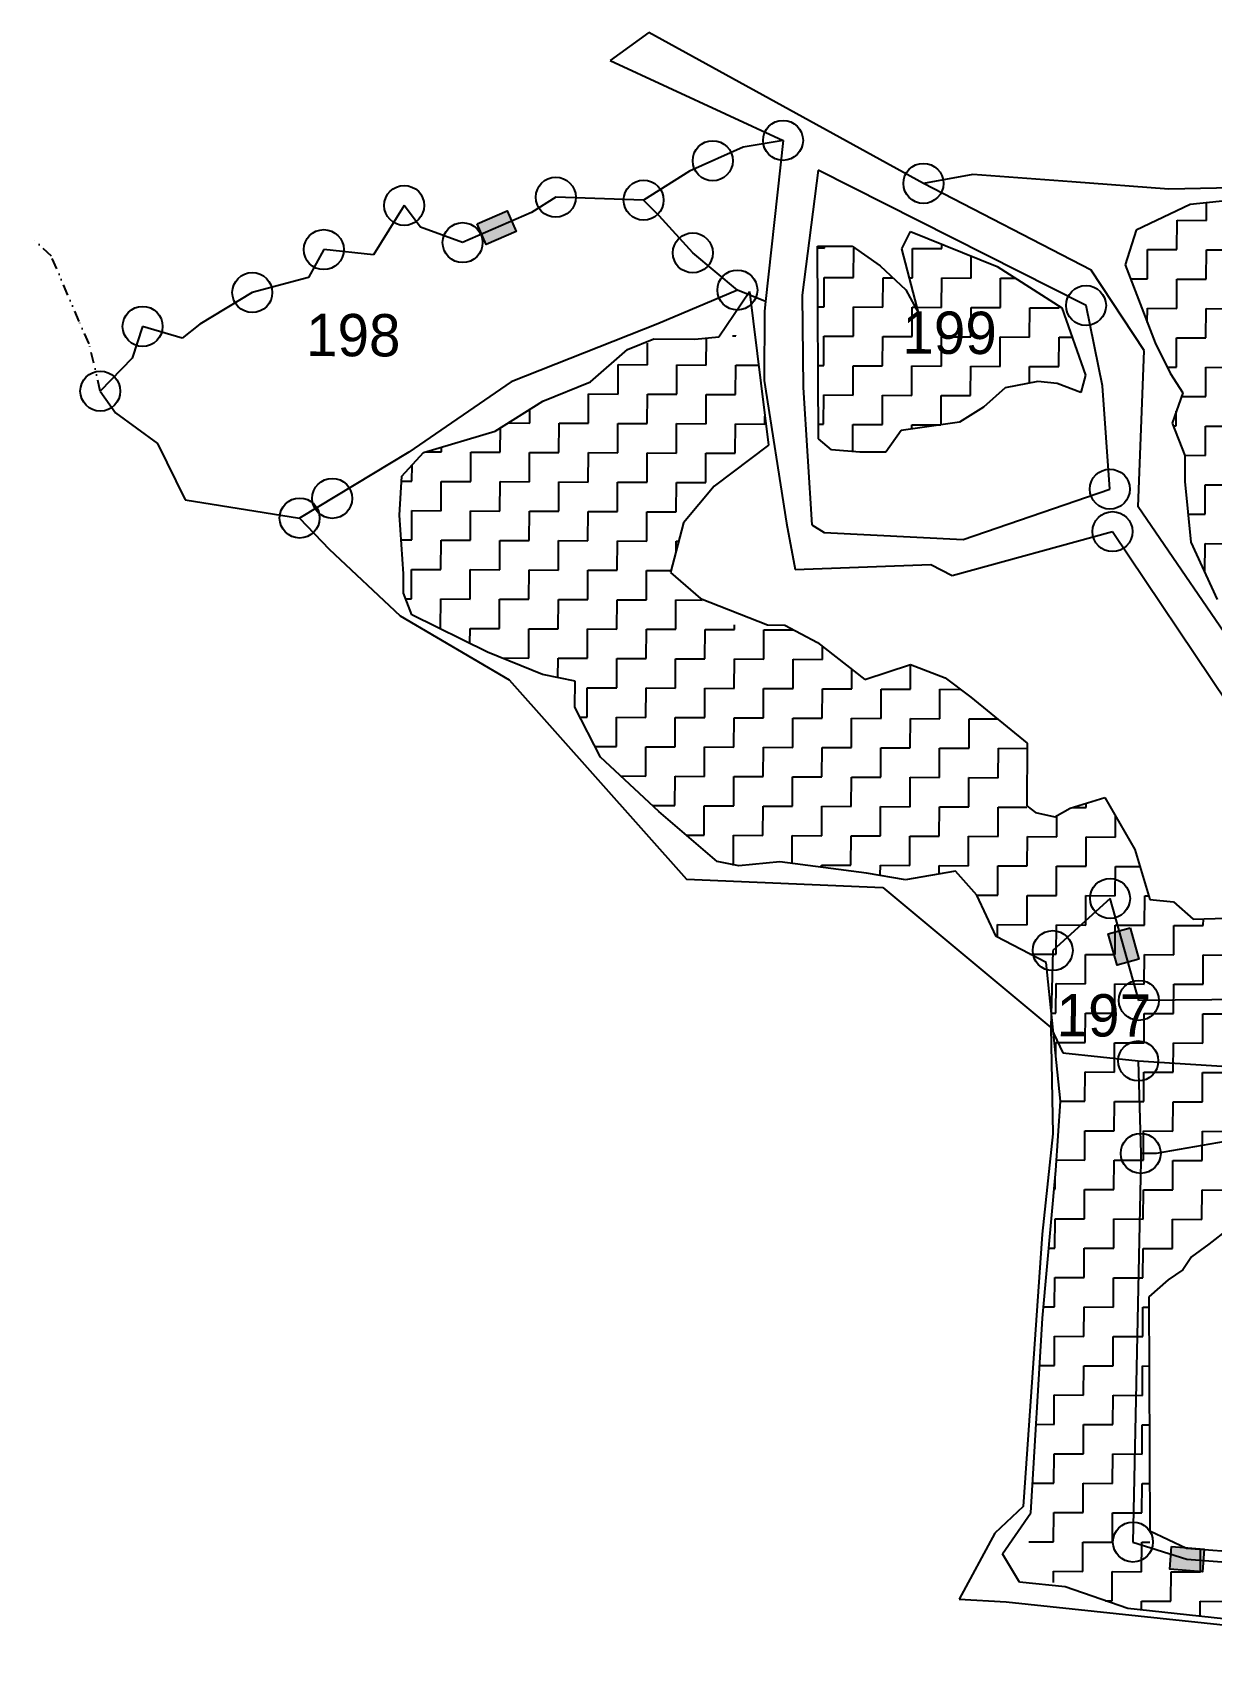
# Model space of a CAD drawing. Header units: metres. Extents: x 281411 to 286097, y 2026212 to 2030446.
# Drawn here: x 282466 to 282990, y 2028897 to 2029616 of the extents above; entities that cross this region are included whole.
import ezdxf
from ezdxf.enums import TextEntityAlignment as Align

# ---------------------------------------------------------------- set-up
doc = ezdxf.new("R2010")
doc.units = ezdxf.units.M
doc.linetypes.add('DIVIDE', pattern=[1.25, 0.5, -0.25, 0, -0.25, 0, -0.25])
for name, color, linetype in [('POLY_HATCH', 12, 'Continuous'), ('POLY_PARCEL', 6, 'Continuous'), ('POLY_ROAD', 30, 'Continuous'), ('TEXT_PARCEL', 7, 'Continuous'), ('V_BOUND_LINE', 7, 'Continuous'), ('V_DIVIDE_LINE', 7, 'DIVIDE')]:
    doc.layers.add(name, color=color, linetype=linetype)
doc.styles.add('TEXT_MAP', font='')
doc.styles.get('TEXT_MAP').set_extended_font_data('Kruti Dev 050')

msp = doc.modelspace()

# ---------------------------------------------------------------- hatches: boundary and pattern name
for points in [[(282681.28, 2029527.22), (282677.25, 2029536.42), (282663.94, 2029530.58), (282667.98, 2029521.38)], [(282948.13, 2029201.37), (282957.79, 2029204.1), (282953.84, 2029218.08), (282944.17, 2029215.34)], [(282985.92, 2028932.09), (282986.7, 2028942.1), (282972.22, 2028943.24), (282971.43, 2028933.22)]]:
    msp.add_hatch(color=256).paths.add_polyline_path(points)

# ---------------------------------------------------------------- linework, layer by layer
for points in [[(282663.94, 2029530.58), (282677.25, 2029536.42), (282681.28, 2029527.22), (282667.98, 2029521.38)], [(282953.84, 2029218.08), (282957.79, 2029204.1), (282948.13, 2029201.37), (282944.17, 2029215.34)], [(282972.22, 2028943.24), (282986.7, 2028942.1), (282985.92, 2028932.09), (282971.43, 2028933.22)]]:
    msp.add_lwpolyline(points, close=True)
for centre in [(282799.74, 2029567.66), (282768.55, 2029558.61), (282862.08, 2029548.55), (282698.85, 2029542.41), (282737.85, 2029541.11), (282631.56, 2029538.76), (282595.85, 2029519.15), (282657.49, 2029522.26), (282759.69, 2029517.71), (282564.11, 2029500.08), (282779.48, 2029501.19), (282934.27, 2029494.33), (282515.42, 2029485.05), (282496.64, 2029456.32), (282944.86, 2029412.81), (282599.6, 2029408.69), (282585.14, 2029399.98), (282946.03, 2029393.94), (282944.94, 2029231.05), (282919.49, 2029207.89), (282957.75, 2029185.8), (282957.46, 2029158.9), (282958.54, 2029117.85), (282955.12, 2028945.3)]:
    msp.add_circle(centre, 8.88)
at = {"layer": 'POLY_HATCH'}
for p, q in [((283016.19, 2029542.91), (282980.58, 2029539.22)), ((282980.58, 2029539.22), (282956.48, 2029527.79)), ((282852.5, 2029519.55), (282856.38, 2029527.23)), ((282856.38, 2029527.23), (282894.78, 2029511.67)), ((282956.48, 2029527.79), (282951.61, 2029512.43)), ((282815.57, 2029435.12), (282814.99, 2029520.68)), ((282814.99, 2029520.68), (282830.38, 2029520.61)), ((282830.38, 2029520.61), (282842.84, 2029511.91)), ((282860.06, 2029490.68), (282852.5, 2029519.55)), ((282842.84, 2029511.91), (282854.34, 2029501.28)), ((282894.78, 2029511.67), (282923.56, 2029493.28)), ((282951.61, 2029512.43), (282964.91, 2029477.76)), ((282771.18, 2029480.37), (282784.92, 2029500.58)), ((282784.92, 2029500.58), (282793.26, 2029432.29)), ((282854.34, 2029501.28), (282860.06, 2029490.68)), ((282923.56, 2029493.28), (282934, 2029463.43)), ((282730.76, 2029474.79), (282742.32, 2029479.54)), ((282742.32, 2029479.54), (282760.6, 2029479.46)), ((282760.6, 2029479.46), (282771.18, 2029480.37)), ((282964.91, 2029477.76), (282971.59, 2029464.28)), ((282714.34, 2029460.44), (282730.76, 2029474.79)), ((282934, 2029463.43), (282932.04, 2029455.74)), ((282971.59, 2029464.28), (282977.32, 2029455.6)), ((282693.14, 2029451.88), (282714.34, 2029460.44)), ((282898.39, 2029457.82), (282888.73, 2029449.21)), ((282912.83, 2029460.64), (282898.39, 2029457.82)), ((282921.48, 2029459.64), (282912.83, 2029460.64)), ((282932.04, 2029455.74), (282921.48, 2029459.64)), ((282671.92, 2029438.52), (282693.14, 2029451.88)), ((282888.73, 2029449.21), (282878.12, 2029442.53)), ((282977.32, 2029455.6), (282972.45, 2029442.16)), ((282878.12, 2029442.53), (282852.13, 2029438.8)), ((282972.45, 2029442.16), (282978.16, 2029427.71)), ((282640.14, 2029429.05), (282671.92, 2029438.52)), ((282821.32, 2029430.29), (282815.57, 2029435.12)), ((282852.13, 2029438.8), (282845.36, 2029429.22)), ((282630.47, 2029418.52), (282640.14, 2029429.05)), ((282793.26, 2029432.29), (282769.14, 2029414.13)), ((282833.81, 2029429.27), (282821.32, 2029430.29)), ((282845.36, 2029429.22), (282833.81, 2029429.27)), ((282978.16, 2029427.71), (282978.1, 2029416.18)), ((282629.43, 2029401.22), (282630.47, 2029418.52)), ((282769.14, 2029414.13), (282755.6, 2029397.85)), ((282978.1, 2029416.18), (282980.87, 2029389.25)), ((282631.24, 2029375.25), (282629.43, 2029401.22)), ((282755.6, 2029397.85), (282749.73, 2029375.76)), ((282980.87, 2029389.25), (282992.49, 2029363.86)), ((282631.2, 2029366.6), (282631.24, 2029375.25)), ((282749.73, 2029375.76), (282763.14, 2029364.17)), ((282635, 2029356.97), (282631.2, 2029366.6)), ((282763.14, 2029364.17), (282792.9, 2029352.49)), ((282668.59, 2029340.48), (282635, 2029356.97)), ((282792.9, 2029352.49), (282800.6, 2029352.46)), ((282800.6, 2029352.46), (282814.99, 2029344.7)), ((282814.99, 2029344.7), (282836.08, 2029328.27)), ((282692.97, 2029330.48), (282668.59, 2029340.48)), ((282836.08, 2029328.27), (282856.31, 2029334.9)), ((282856.31, 2029334.9), (282871.67, 2029329.07)), ((282707.39, 2029327.53), (282692.97, 2029330.48)), ((282707.34, 2029315.99), (282707.39, 2029327.53)), ((282871.67, 2029329.07), (282883.17, 2029320.36)), ((282883.17, 2029320.36), (282908.09, 2029300.06)), ((282718.78, 2029293.83), (282707.34, 2029315.99)), ((282908.09, 2029300.06), (282907.96, 2029272.18)), ((282744.64, 2029269.68), (282718.78, 2029293.83)), ((282770.51, 2029247.45), (282744.64, 2029269.68)), ((282907.96, 2029272.18), (282911.8, 2029269.28)), ((282911.8, 2029269.28), (282920.45, 2029267.32)), ((282920.45, 2029267.32), (282927.2, 2029271.13)), ((282927.2, 2029271.13), (282942.61, 2029275.87)), ((282942.61, 2029275.87), (282955.97, 2029252.74)), ((282955.97, 2029252.74), (282962.6, 2029230.6)), ((282780.12, 2029245.48), (282770.51, 2029247.45)), ((282798.4, 2029247.32), (282780.12, 2029245.48)), ((282836.85, 2029242.34), (282798.4, 2029247.32)), ((282854.15, 2029239.38), (282836.85, 2029242.34)), ((282876.29, 2029243.13), (282854.15, 2029239.38)), ((282885.87, 2029232.51), (282876.29, 2029243.13)), ((282894.44, 2029214.2), (282885.87, 2029232.51)), ((282962.6, 2029230.6), (282973.18, 2029229.59)), ((282973.18, 2029229.59), (282981.8, 2029221.86)), ((282981.8, 2029221.86), (283011.62, 2029222.68)), ((282916.51, 2029202.57), (282894.44, 2029214.2)), ((282922.96, 2029141.01), (282916.51, 2029202.57)), ((282920.9, 2029110.26), (282922.96, 2029141.01)), ((282914.92, 2029044.71), (282920.9, 2029110.26)), ((282997.53, 2029084.31), (282988.84, 2029077.62)), ((282988.84, 2029077.62), (282981.12, 2029071.89)), ((282981.12, 2029071.89), (282977.25, 2029066.14)), ((282970.79, 2029061.76), (282962.1, 2029054.11)), ((282977.25, 2029066.14), (282970.79, 2029061.76)), ((282962.1, 2029054.11), (282962.59, 2028950.28)), ((282909.72, 2028958.21), (282914.92, 2029044.71)), ((282897.14, 2028940), (282909.72, 2028958.21)), ((282962.59, 2028950.28), (282978.91, 2028942.51)), ((282904.77, 2028927.46), (282897.14, 2028940)), ((282978.91, 2028942.51), (283090.44, 2028934.32)), ((282924.96, 2028925.45), (282904.77, 2028927.46)), ((282952.81, 2028915.71), (282924.96, 2028925.45)), ((283132.6, 2028896.63), (282952.81, 2028915.71))]:
    msp.add_line(p, q, dxfattribs=at)
at = {"layer": 'POLY_HATCH', "linetype": 'Continuous'}
for p, q in [((282987.76, 2029532.13), (282987.8, 2029539.97)), ((282987.76, 2029532.13), (282987.8, 2029539.97)), ((282974.66, 2029519.14), (282974.72, 2029532.19)), ((282974.66, 2029519.14), (282974.72, 2029532.19)), ((282974.72, 2029532.19), (282987.76, 2029532.13)), ((282974.72, 2029532.19), (282987.76, 2029532.13)), ((282870.29, 2029519.62), (282870.3, 2029521.59)), ((282815, 2029519.87), (282818.11, 2029519.85)), ((282818.11, 2029519.85), (282818.11, 2029520.67)), ((282831.09, 2029506.75), (282831.15, 2029519.79)), ((282831.15, 2029519.79), (282831.56, 2029519.79)), ((282857.19, 2029506.63), (282857.25, 2029519.67)), ((282857.25, 2029519.67), (282870.29, 2029519.62)), ((282883.28, 2029506.51), (282883.32, 2029516.31)), ((282961.55, 2029506.16), (282961.61, 2029519.2)), ((282961.6, 2029515.83), (282961.61, 2029519.2)), ((282961.61, 2029519.2), (282974.66, 2029519.14)), ((282961.61, 2029519.2), (282974.66, 2029519.14)), ((282987.65, 2029506.04), (282987.71, 2029519.09)), ((282987.65, 2029506.04), (282987.71, 2029519.09)), ((282987.71, 2029519.09), (283000.75, 2029519.03)), ((282987.71, 2029519.09), (283000.75, 2029519.03)), ((282817.99, 2029493.76), (282818.05, 2029506.81)), ((282818.05, 2029506.81), (282831.09, 2029506.75)), ((282844.08, 2029493.64), (282844.14, 2029506.69)), ((282844.14, 2029506.69), (282848.51, 2029506.67)), ((282855.88, 2029506.63), (282857.19, 2029506.63)), ((282870.17, 2029493.52), (282870.23, 2029506.57)), ((282870.23, 2029506.57), (282883.28, 2029506.51)), ((282896.27, 2029493.41), (282896.32, 2029506.45)), ((282896.32, 2029506.45), (282902.99, 2029506.42)), ((282954, 2029506.19), (282961.55, 2029506.16)), ((282974.54, 2029493.05), (282974.6, 2029506.1)), ((282974.6, 2029506.1), (282987.65, 2029506.04)), ((282979.31, 2029506.08), (282987.65, 2029506.04)), ((282815.17, 2029493.77), (282817.99, 2029493.76)), ((282830.98, 2029480.65), (282831.04, 2029493.7)), ((282831.04, 2029493.7), (282844.08, 2029493.64)), ((282857.07, 2029480.54), (282857.13, 2029493.58)), ((282857.13, 2029493.58), (282858.5, 2029493.58)), ((282859.3, 2029493.57), (282870.17, 2029493.52)), ((282883.16, 2029480.42), (282883.22, 2029493.46)), ((282883.22, 2029493.46), (282896.27, 2029493.41)), ((282909.25, 2029480.3), (282909.31, 2029493.35)), ((282909.31, 2029493.35), (282922.36, 2029493.29)), ((282922.36, 2029493.29), (282922.36, 2029494.04)), ((282961.47, 2029486.75), (282961.5, 2029493.11)), ((282961.5, 2029493.11), (282974.54, 2029493.05)), ((282987.53, 2029479.95), (282987.59, 2029492.99)), ((282987.59, 2029492.99), (283000.63, 2029492.93)), ((282765.69, 2029467.9), (282765.74, 2029479.9)), ((282777.27, 2029480.9), (282778.79, 2029480.89)), ((282778.79, 2029480.89), (282778.79, 2029481.03)), ((282817.87, 2029467.67), (282817.93, 2029480.71)), ((282817.93, 2029480.71), (282830.98, 2029480.65)), ((282843.96, 2029467.55), (282844.02, 2029480.6)), ((282844.02, 2029480.6), (282857.07, 2029480.54)), ((282870.06, 2029467.43), (282870.11, 2029480.48)), ((282870.11, 2029480.48), (282883.16, 2029480.42)), ((282896.15, 2029467.31), (282896.21, 2029480.36)), ((282896.21, 2029480.36), (282909.25, 2029480.3)), ((282922.24, 2029467.2), (282922.3, 2029480.24)), ((282922.3, 2029480.24), (282928.13, 2029480.22)), ((282974.42, 2029466.96), (282974.48, 2029480.01)), ((282974.48, 2029480.01), (282987.53, 2029479.95)), ((282739.6, 2029468.02), (282739.64, 2029477.65)), ((282726.49, 2029455.03), (282726.55, 2029468.08)), ((282726.55, 2029468.08), (282739.6, 2029468.02)), ((282752.58, 2029454.92), (282752.64, 2029467.96)), ((282752.64, 2029467.96), (282765.69, 2029467.9)), ((282778.67, 2029454.8), (282778.73, 2029467.84)), ((282778.73, 2029467.84), (282788.92, 2029467.8)), ((282815.35, 2029467.68), (282817.87, 2029467.67)), ((282830.86, 2029454.56), (282830.92, 2029467.61)), ((282830.92, 2029467.61), (282843.96, 2029467.55)), ((282856.95, 2029454.44), (282857.01, 2029467.49)), ((282857.01, 2029467.49), (282870.06, 2029467.43)), ((282883.04, 2029454.33), (282883.1, 2029467.37)), ((282883.1, 2029467.37), (282896.15, 2029467.31)), ((282909.16, 2029459.92), (282909.19, 2029467.26)), ((282909.19, 2029467.26), (282922.24, 2029467.2)), ((282970.25, 2029466.98), (282974.42, 2029466.96)), ((282987.41, 2029453.86), (282987.47, 2029466.9)), ((282987.47, 2029466.9), (283000.52, 2029466.84)), ((282713.39, 2029442.05), (282713.44, 2029455.09)), ((282713.44, 2029455.09), (282726.49, 2029455.03)), ((282739.48, 2029441.93), (282739.54, 2029454.97)), ((282739.54, 2029454.97), (282752.58, 2029454.92)), ((282765.57, 2029441.81), (282765.63, 2029454.86)), ((282765.63, 2029454.86), (282778.67, 2029454.8)), ((282817.75, 2029441.58), (282817.81, 2029454.62)), ((282817.81, 2029454.62), (282830.86, 2029454.56)), ((282843.85, 2029441.46), (282843.9, 2029454.5)), ((282843.9, 2029454.5), (282856.95, 2029454.44)), ((282869.94, 2029441.35), (282870, 2029454.39)), ((282870, 2029454.39), (282883.04, 2029454.33)), ((282976.71, 2029453.9), (282987.41, 2029453.86)), ((282677.78, 2029442.21), (282687.29, 2029442.16)), ((282687.29, 2029442.16), (282687.32, 2029448.22)), ((282700.28, 2029429.06), (282700.34, 2029442.11)), ((282700.34, 2029442.11), (282713.39, 2029442.05)), ((282726.37, 2029428.94), (282726.43, 2029441.99)), ((282726.43, 2029441.99), (282739.48, 2029441.93)), ((282752.46, 2029428.82), (282752.52, 2029441.87)), ((282752.52, 2029441.87), (282765.57, 2029441.81)), ((282778.56, 2029428.71), (282778.62, 2029441.75)), ((282778.62, 2029441.75), (282791.66, 2029441.69)), ((282791.66, 2029441.69), (282791.68, 2029445.27)), ((282974.31, 2029440.87), (282974.33, 2029447.36)), ((282674.19, 2029429.18), (282674.24, 2029439.98)), ((282815.52, 2029441.59), (282817.75, 2029441.58)), ((282830.75, 2029429.52), (282830.8, 2029441.52)), ((282830.8, 2029441.52), (282843.85, 2029441.46)), ((282856.88, 2029439.48), (282856.89, 2029441.4)), ((282856.89, 2029441.4), (282869.84, 2029441.34)), ((282972.96, 2029440.87), (282974.31, 2029440.87)), ((282987.29, 2029427.76), (282987.35, 2029440.81)), ((282987.35, 2029440.81), (283000.4, 2029440.75)), ((282641.07, 2029429.33), (282648.1, 2029429.3)), ((282648.1, 2029429.3), (282648.11, 2029431.42)), ((282661.08, 2029416.19), (282661.14, 2029429.24)), ((282661.14, 2029429.24), (282674.19, 2029429.18)), ((282687.18, 2029416.07), (282687.23, 2029429.12)), ((282687.23, 2029429.12), (282700.28, 2029429.06)), ((282713.27, 2029415.95), (282713.33, 2029429)), ((282713.33, 2029429), (282726.37, 2029428.94)), ((282739.36, 2029415.84), (282739.42, 2029428.88)), ((282739.42, 2029428.88), (282752.46, 2029428.82)), ((282765.45, 2029415.72), (282765.51, 2029428.77)), ((282765.51, 2029428.77), (282778.56, 2029428.71)), ((282978.12, 2029427.81), (282987.29, 2029427.76)), ((282634.99, 2029416.31), (282635.02, 2029423.48)), ((282630.34, 2029416.33), (282634.99, 2029416.31)), ((282647.98, 2029403.2), (282648.04, 2029416.25)), ((282648.04, 2029416.25), (282661.08, 2029416.19)), ((282674.07, 2029403.09), (282674.13, 2029416.13)), ((282674.13, 2029416.13), (282687.18, 2029416.07)), ((282700.16, 2029402.97), (282700.22, 2029416.01)), ((282700.22, 2029416.01), (282713.27, 2029415.95)), ((282726.26, 2029402.85), (282726.31, 2029415.9)), ((282726.31, 2029415.9), (282739.36, 2029415.84)), ((282752.35, 2029402.73), (282752.41, 2029415.78)), ((282752.41, 2029415.78), (282765.45, 2029415.72)), ((282987.17, 2029401.67), (282987.23, 2029414.72)), ((282987.23, 2029414.72), (283000.28, 2029414.66)), ((282634.87, 2029390.22), (282634.93, 2029403.26)), ((282634.93, 2029403.26), (282647.98, 2029403.2)), ((282660.97, 2029390.1), (282661.03, 2029403.14)), ((282661.03, 2029403.14), (282674.07, 2029403.09)), ((282687.06, 2029389.98), (282687.12, 2029403.03)), ((282687.12, 2029403.03), (282700.16, 2029402.97)), ((282713.15, 2029389.86), (282713.21, 2029402.91)), ((282713.21, 2029402.91), (282726.26, 2029402.85)), ((282739.24, 2029389.74), (282739.3, 2029402.79)), ((282739.3, 2029402.79), (282752.35, 2029402.73)), ((282979.59, 2029401.71), (282987.17, 2029401.67)), ((282630.2, 2029390.24), (282634.87, 2029390.22)), ((282647.86, 2029377.11), (282647.92, 2029390.16)), ((282647.92, 2029390.16), (282660.97, 2029390.1)), ((282673.95, 2029376.99), (282674.01, 2029390.04)), ((282674.01, 2029390.04), (282687.06, 2029389.98)), ((282700.05, 2029376.88), (282700.1, 2029389.92)), ((282700.1, 2029389.92), (282713.15, 2029389.86)), ((282726.14, 2029376.76), (282726.2, 2029389.8)), ((282726.2, 2029389.8), (282739.24, 2029389.74)), ((282752.27, 2029385.33), (282752.29, 2029389.69)), ((282752.29, 2029389.69), (282753.43, 2029389.68)), ((282987.06, 2029375.72), (282987.12, 2029388.63)), ((282987.12, 2029388.63), (283000.16, 2029388.57)), ((282634.76, 2029364.12), (282634.82, 2029377.17)), ((282634.82, 2029377.17), (282647.86, 2029377.11)), ((282660.85, 2029364.01), (282660.91, 2029377.05)), ((282660.91, 2029377.05), (282673.95, 2029376.99)), ((282686.94, 2029363.89), (282687, 2029376.93)), ((282687, 2029376.93), (282700.05, 2029376.88)), ((282713.03, 2029363.77), (282713.09, 2029376.82)), ((282713.09, 2029376.82), (282726.14, 2029376.76)), ((282739.12, 2029363.65), (282739.18, 2029376.7)), ((282739.18, 2029376.7), (282749.96, 2029376.65)), ((282632.17, 2029364.14), (282634.76, 2029364.12)), ((282647.74, 2029351.02), (282647.8, 2029364.07)), ((282647.8, 2029364.07), (282660.85, 2029364.01)), ((282673.84, 2029350.9), (282673.89, 2029363.95)), ((282673.89, 2029363.95), (282686.94, 2029363.89)), ((282699.93, 2029350.78), (282699.99, 2029363.83)), ((282699.99, 2029363.83), (282713.03, 2029363.77)), ((282726.02, 2029350.67), (282726.08, 2029363.71)), ((282726.08, 2029363.71), (282739.12, 2029363.65)), ((282752.11, 2029350.55), (282752.17, 2029363.59)), ((282752.17, 2029363.59), (282763.86, 2029363.54)), ((282647.12, 2029351.02), (282647.74, 2029351.02)), ((282660.76, 2029344.32), (282660.79, 2029350.96)), ((282660.79, 2029350.96), (282673.84, 2029350.9)), ((282686.82, 2029337.8), (282686.88, 2029350.84)), ((282686.88, 2029350.84), (282699.93, 2029350.78)), ((282712.91, 2029337.68), (282712.97, 2029350.72)), ((282712.97, 2029350.72), (282726.02, 2029350.67)), ((282739.01, 2029337.56), (282739.07, 2029350.61)), ((282739.07, 2029350.61), (282752.11, 2029350.55)), ((282765.1, 2029337.44), (282765.16, 2029350.49)), ((282765.16, 2029350.49), (282778.2, 2029350.43)), ((282778.2, 2029350.43), (282778.21, 2029352.56)), ((282791.19, 2029337.33), (282791.25, 2029350.37)), ((282791.25, 2029350.37), (282804.3, 2029350.31)), ((282804.3, 2029350.31), (282804.3, 2029350.47)), ((282817.28, 2029337.21), (282817.31, 2029342.9)), ((282675, 2029337.85), (282686.82, 2029337.8)), ((282699.83, 2029329.08), (282699.87, 2029337.74)), ((282699.87, 2029337.74), (282712.91, 2029337.68)), ((282725.9, 2029324.57), (282725.96, 2029337.62)), ((282725.96, 2029337.62), (282739.01, 2029337.56)), ((282751.99, 2029324.46), (282752.05, 2029337.5)), ((282752.05, 2029337.5), (282765.1, 2029337.44)), ((282778.09, 2029324.34), (282778.14, 2029337.38)), ((282778.14, 2029337.38), (282791.19, 2029337.33)), ((282804.18, 2029324.22), (282804.24, 2029337.27)), ((282804.24, 2029337.27), (282817.28, 2029337.21)), ((282856.36, 2029323.98), (282856.41, 2029334.86)), ((282830.27, 2029324.1), (282830.31, 2029332.76)), ((282712.8, 2029311.59), (282712.86, 2029324.63)), ((282712.86, 2029324.63), (282725.9, 2029324.57)), ((282738.89, 2029311.47), (282738.95, 2029324.51)), ((282738.95, 2029324.51), (282751.99, 2029324.46)), ((282764.98, 2029311.35), (282765.04, 2029324.4)), ((282765.04, 2029324.4), (282778.09, 2029324.34)), ((282791.07, 2029311.23), (282791.13, 2029324.28)), ((282791.13, 2029324.28), (282804.18, 2029324.22)), ((282817.16, 2029311.12), (282817.22, 2029324.16)), ((282817.22, 2029324.16), (282830.27, 2029324.1)), ((282843.26, 2029311), (282843.32, 2029324.04)), ((282843.32, 2029324.04), (282856.36, 2029323.98)), ((282869.35, 2029310.88), (282869.41, 2029323.93)), ((282869.41, 2029323.93), (282878.52, 2029323.88)), ((282709.6, 2029311.6), (282712.8, 2029311.59)), ((282725.78, 2029298.48), (282725.84, 2029311.53)), ((282725.84, 2029311.53), (282738.89, 2029311.47)), ((282751.88, 2029298.36), (282751.93, 2029311.41)), ((282751.93, 2029311.41), (282764.98, 2029311.35)), ((282777.97, 2029298.25), (282778.03, 2029311.29)), ((282778.03, 2029311.29), (282791.07, 2029311.23)), ((282804.06, 2029298.13), (282804.12, 2029311.17)), ((282804.12, 2029311.17), (282817.16, 2029311.12)), ((282830.15, 2029298.01), (282830.21, 2029311.06)), ((282830.21, 2029311.06), (282843.26, 2029311)), ((282856.24, 2029297.89), (282856.3, 2029310.94)), ((282856.3, 2029310.94), (282869.35, 2029310.88)), ((282882.34, 2029297.78), (282882.39, 2029310.82)), ((282882.39, 2029310.82), (282894.95, 2029310.76)), ((282716.35, 2029298.52), (282725.78, 2029298.48)), ((282738.77, 2029285.38), (282738.83, 2029298.42)), ((282738.83, 2029298.42), (282751.88, 2029298.36)), ((282764.86, 2029285.26), (282764.92, 2029298.31)), ((282764.92, 2029298.31), (282777.97, 2029298.25)), ((282790.95, 2029285.14), (282791.01, 2029298.19)), ((282791.01, 2029298.19), (282804.06, 2029298.13)), ((282817.05, 2029285.02), (282817.11, 2029298.07)), ((282817.11, 2029298.07), (282830.15, 2029298.01)), ((282843.14, 2029284.91), (282843.2, 2029297.95)), ((282843.2, 2029297.95), (282856.24, 2029297.89)), ((282869.23, 2029284.79), (282869.29, 2029297.83)), ((282869.29, 2029297.83), (282882.34, 2029297.78)), ((282895.32, 2029284.67), (282895.38, 2029297.72)), ((282895.38, 2029297.72), (282908.08, 2029297.66)), ((282727.78, 2029285.43), (282738.77, 2029285.38)), ((282751.76, 2029272.27), (282751.82, 2029285.32)), ((282751.82, 2029285.32), (282764.86, 2029285.26)), ((282777.85, 2029272.15), (282777.91, 2029285.2)), ((282777.91, 2029285.2), (282790.95, 2029285.14)), ((282803.94, 2029272.04), (282804, 2029285.08)), ((282804, 2029285.08), (282817.05, 2029285.02)), ((282830.03, 2029271.92), (282830.09, 2029284.96)), ((282830.09, 2029284.96), (282843.14, 2029284.91)), ((282856.13, 2029271.8), (282856.18, 2029284.85)), ((282856.18, 2029284.85), (282869.23, 2029284.79)), ((282882.22, 2029271.68), (282882.28, 2029284.73)), ((282882.28, 2029284.73), (282895.32, 2029284.67)), ((282741.81, 2029272.32), (282751.76, 2029272.27)), ((282764.75, 2029259.17), (282764.8, 2029272.21)), ((282764.8, 2029272.21), (282777.85, 2029272.15)), ((282790.84, 2029259.05), (282790.9, 2029272.1)), ((282790.9, 2029272.1), (282803.94, 2029272.04)), ((282816.93, 2029258.93), (282816.99, 2029271.98)), ((282816.99, 2029271.98), (282830.03, 2029271.92)), ((282843.02, 2029258.81), (282843.08, 2029271.86)), ((282843.08, 2029271.86), (282856.13, 2029271.8)), ((282869.11, 2029258.7), (282869.17, 2029271.74)), ((282869.17, 2029271.74), (282882.22, 2029271.68)), ((282895.2, 2029258.58), (282895.26, 2029271.62)), ((282895.26, 2029271.62), (282907.96, 2029271.57)), ((282928.31, 2029271.47), (282934.4, 2029271.45)), ((282934.4, 2029271.45), (282934.41, 2029273.35)), ((282921.3, 2029258.46), (282921.34, 2029267.82)), ((282947.39, 2029258.34), (282947.43, 2029267.52)), ((282756.83, 2029259.2), (282764.75, 2029259.17)), ((282777.73, 2029246.06), (282777.79, 2029259.11)), ((282777.79, 2029259.11), (282790.84, 2029259.05)), ((282803.83, 2029246.62), (282803.88, 2029258.99)), ((282803.88, 2029258.99), (282816.93, 2029258.93)), ((282829.92, 2029245.83), (282829.97, 2029258.87)), ((282829.97, 2029258.87), (282843.02, 2029258.81)), ((282856.01, 2029245.71), (282856.07, 2029258.75)), ((282856.07, 2029258.75), (282869.11, 2029258.7)), ((282882.1, 2029245.59), (282882.16, 2029258.64)), ((282882.16, 2029258.64), (282895.2, 2029258.58)), ((282908.19, 2029245.47), (282908.25, 2029258.52)), ((282908.25, 2029258.52), (282921.3, 2029258.46)), ((282934.28, 2029245.36), (282934.34, 2029258.4)), ((282934.34, 2029258.4), (282947.39, 2029258.34)), ((282777.29, 2029246.06), (282777.73, 2029246.06)), ((282816.87, 2029245.89), (282829.92, 2029245.83)), ((282816.87, 2029244.93), (282816.87, 2029245.89)), ((282842.94, 2029241.56), (282842.96, 2029245.77)), ((282842.96, 2029245.77), (282856.01, 2029245.71)), ((282869.04, 2029241.9), (282869.05, 2029245.65)), ((282869.05, 2029245.65), (282882.1, 2029245.59)), ((282895.09, 2029232.49), (282895.15, 2029245.53)), ((282895.15, 2029245.53), (282908.19, 2029245.47)), ((282921.18, 2029232.37), (282921.24, 2029245.41)), ((282921.24, 2029245.41), (282934.28, 2029245.36)), ((282947.27, 2029232.25), (282947.33, 2029245.3)), ((282947.33, 2029245.3), (282958.21, 2029245.25)), ((282885.86, 2029232.53), (282895.09, 2029232.49)), ((282908.07, 2029219.38), (282908.13, 2029232.43)), ((282908.13, 2029232.43), (282921.18, 2029232.37)), ((282934.17, 2029219.26), (282934.23, 2029232.31)), ((282934.23, 2029232.31), (282947.27, 2029232.25)), ((282960.26, 2029219.15), (282960.32, 2029232.19)), ((282960.32, 2029232.19), (282962.13, 2029232.18)), ((282895, 2029213.91), (282895.03, 2029219.44)), ((282895.03, 2029219.44), (282908.07, 2029219.38)), ((282921.06, 2029206.28), (282921.12, 2029219.32)), ((282921.12, 2029219.32), (282934.17, 2029219.26)), ((282947.15, 2029206.16), (282947.21, 2029219.2)), ((282947.21, 2029219.2), (282960.26, 2029219.15)), ((282973.25, 2029206.04), (282973.3, 2029219.09)), ((282973.3, 2029219.09), (282986.35, 2029219.03)), ((282986.35, 2029219.03), (282986.36, 2029221.98)), ((282909.38, 2029206.33), (282921.06, 2029206.28)), ((282934.05, 2029193.17), (282934.11, 2029206.22)), ((282934.11, 2029206.22), (282947.15, 2029206.16)), ((282960.14, 2029193.05), (282960.2, 2029206.1)), ((282960.2, 2029206.1), (282973.25, 2029206.04)), ((282986.23, 2029192.94), (282986.29, 2029205.98)), ((282986.29, 2029205.98), (282999.34, 2029205.92)), ((282920.94, 2029180.18), (282921, 2029193.23)), ((282921, 2029193.23), (282934.05, 2029193.17)), ((282947.04, 2029180.07), (282947.09, 2029193.11)), ((282947.09, 2029193.11), (282960.14, 2029193.05)), ((282973.13, 2029179.95), (282973.19, 2029192.99)), ((282973.19, 2029192.99), (282986.23, 2029192.94)), ((282918.86, 2029180.19), (282920.94, 2029180.18)), ((282933.93, 2029167.08), (282933.99, 2029180.13)), ((282933.99, 2029180.13), (282947.04, 2029180.07)), ((282960.02, 2029166.96), (282960.08, 2029180.01)), ((282960.08, 2029180.01), (282973.13, 2029179.95)), ((282986.11, 2029166.84), (282986.17, 2029179.89)), ((282986.17, 2029179.89), (282999.22, 2029179.83)), ((282920.86, 2029161.11), (282920.88, 2029167.14)), ((282920.88, 2029167.14), (282933.93, 2029167.08)), ((282946.92, 2029153.97), (282946.98, 2029167.02)), ((282946.98, 2029167.02), (282960.02, 2029166.96)), ((282973.01, 2029153.86), (282973.07, 2029166.9)), ((282973.07, 2029166.9), (282986.11, 2029166.84)), ((282933.81, 2029140.99), (282933.87, 2029154.03)), ((282933.87, 2029154.03), (282946.92, 2029153.97)), ((282959.9, 2029140.87), (282959.96, 2029153.92)), ((282959.96, 2029153.92), (282973.01, 2029153.86)), ((282986, 2029140.75), (282986.06, 2029153.8)), ((282986.06, 2029153.8), (282999.1, 2029153.74)), ((282922.96, 2029141.04), (282933.81, 2029140.99)), ((282946.8, 2029127.88), (282946.86, 2029140.93)), ((282946.86, 2029140.93), (282959.9, 2029140.87)), ((282972.89, 2029127.76), (282972.95, 2029140.81)), ((282972.95, 2029140.81), (282986, 2029140.75)), ((282933.69, 2029114.9), (282933.75, 2029127.94)), ((282933.75, 2029127.94), (282946.8, 2029127.88)), ((282959.79, 2029114.78), (282959.85, 2029127.82)), ((282959.85, 2029127.82), (282972.89, 2029127.76)), ((282985.88, 2029114.66), (282985.94, 2029127.71)), ((282985.94, 2029127.71), (282998.98, 2029127.65)), ((282921.22, 2029114.95), (282933.69, 2029114.9)), ((282946.68, 2029101.79), (282946.74, 2029114.84)), ((282946.74, 2029114.84), (282959.79, 2029114.78)), ((282972.77, 2029101.67), (282972.83, 2029114.72)), ((282972.83, 2029114.72), (282985.88, 2029114.66)), ((282920.59, 2029101.91), (282920.61, 2029107.09)), ((282920.14, 2029101.91), (282920.59, 2029101.91)), ((282933.58, 2029088.8), (282933.64, 2029101.85)), ((282933.64, 2029101.85), (282946.68, 2029101.79)), ((282959.67, 2029088.69), (282959.73, 2029101.73)), ((282959.73, 2029101.73), (282972.77, 2029101.67)), ((282985.76, 2029088.57), (282985.82, 2029101.61)), ((282985.82, 2029101.61), (282998.87, 2029101.55)), ((282920.47, 2029075.82), (282920.53, 2029088.86)), ((282920.53, 2029088.86), (282933.58, 2029088.8)), ((282946.56, 2029075.7), (282946.62, 2029088.74)), ((282946.62, 2029088.74), (282959.67, 2029088.69)), ((282972.66, 2029075.58), (282972.71, 2029088.63)), ((282972.71, 2029088.63), (282985.76, 2029088.57)), ((282917.76, 2029075.83), (282920.47, 2029075.82)), ((282933.46, 2029062.71), (282933.52, 2029075.76)), ((282933.52, 2029075.76), (282946.56, 2029075.7)), ((282959.55, 2029062.59), (282959.61, 2029075.64)), ((282959.61, 2029075.64), (282972.66, 2029075.58)), ((282920.35, 2029049.72), (282920.41, 2029062.77)), ((282920.41, 2029062.77), (282933.46, 2029062.71)), ((282946.45, 2029049.61), (282946.51, 2029062.65)), ((282946.51, 2029062.65), (282959.55, 2029062.59)), ((282915.38, 2029049.75), (282920.35, 2029049.72)), ((282933.34, 2029036.62), (282933.4, 2029049.67)), ((282933.4, 2029049.67), (282946.45, 2029049.61)), ((282959.43, 2029036.5), (282959.49, 2029049.55)), ((282959.49, 2029049.55), (282962.12, 2029049.54)), ((282920.24, 2029023.63), (282920.3, 2029036.68)), ((282920.3, 2029036.68), (282933.34, 2029036.62)), ((282946.33, 2029023.51), (282946.39, 2029036.56)), ((282946.39, 2029036.56), (282959.43, 2029036.5)), ((282913.66, 2029023.66), (282920.24, 2029023.63)), ((282933.22, 2029010.53), (282933.28, 2029023.57)), ((282933.28, 2029023.57), (282946.33, 2029023.51)), ((282959.32, 2029010.41), (282959.37, 2029023.46)), ((282959.37, 2029023.46), (282962.24, 2029023.44)), ((282920.12, 2028997.54), (282920.18, 2029010.59)), ((282920.18, 2029010.59), (282933.22, 2029010.53)), ((282946.21, 2028997.42), (282946.27, 2029010.47)), ((282946.27, 2029010.47), (282959.32, 2029010.41)), ((282912.09, 2028997.58), (282920.12, 2028997.54)), ((282933.11, 2028984.44), (282933.16, 2028997.48)), ((282933.16, 2028997.48), (282946.21, 2028997.42)), ((282959.2, 2028984.32), (282959.26, 2028997.36)), ((282959.26, 2028997.36), (282962.37, 2028997.35)), ((282920, 2028971.45), (282920.06, 2028984.49)), ((282920.06, 2028984.49), (282933.11, 2028984.44)), ((282946.09, 2028971.33), (282946.15, 2028984.38)), ((282946.15, 2028984.38), (282959.2, 2028984.32)), ((282910.52, 2028971.49), (282920, 2028971.45)), ((282932.99, 2028958.34), (282933.05, 2028971.39)), ((282933.05, 2028971.39), (282946.09, 2028971.33)), ((282959.08, 2028958.23), (282959.14, 2028971.27)), ((282959.14, 2028971.27), (282962.49, 2028971.26)), ((282919.88, 2028945.36), (282919.94, 2028958.4)), ((282919.94, 2028958.4), (282932.99, 2028958.34)), ((282945.98, 2028945.24), (282946.03, 2028958.28)), ((282946.03, 2028958.28), (282959.08, 2028958.23)), ((282908.95, 2028945.41), (282919.88, 2028945.36)), ((282932.87, 2028932.25), (282932.93, 2028945.3)), ((282932.93, 2028945.3), (282945.98, 2028945.24)), ((282958.96, 2028932.13), (282959.02, 2028945.18)), ((282959.02, 2028945.18), (282962.61, 2028945.16)), ((282985.05, 2028932.02), (282985.1, 2028942.06)), ((282919.8, 2028927.26), (282919.82, 2028932.31)), ((282919.82, 2028932.31), (282932.87, 2028932.25)), ((282945.86, 2028919.15), (282945.92, 2028932.19)), ((282945.92, 2028932.19), (282958.96, 2028932.13)), ((282971.95, 2028919.03), (282972.01, 2028932.07)), ((282972.01, 2028932.07), (282985.05, 2028932.02)), ((282942.95, 2028919.16), (282945.86, 2028919.15)), ((282958.89, 2028915.07), (282958.9, 2028919.09)), ((282958.9, 2028919.09), (282971.95, 2028919.03)), ((282984.97, 2028912.3), (282985, 2028918.97)), ((282985, 2028918.97), (282998.04, 2028918.91))]:
    msp.add_line(p, q, dxfattribs=at)
at = {"layer": 'POLY_PARCEL'}
for p, q in [((282744.69, 2029534.21), (282737.85, 2029541.11)), ((282759.69, 2029517.71), (282744.69, 2029534.21)), ((282779.48, 2029501.19), (282759.69, 2029517.71)), ((282779.48, 2029501.19), (282744.21, 2029486.21)), ((282791.97, 2029496.18), (282779.48, 2029501.19)), ((282744.21, 2029486.21), (282679.01, 2029460.49)), ((282679.01, 2029460.49), (282633.66, 2029429.2)), ((282633.66, 2029429.2), (282585.14, 2029399.98)), ((282944.94, 2029231.05), (282919.49, 2029207.89)), ((282957.75, 2029185.8), (282944.94, 2029231.05)), ((282919.49, 2029207.89), (282918.58, 2029173.72)), ((283015.98, 2029186.23), (282957.75, 2029185.8)), ((282918.58, 2029173.72), (282923.91, 2029162.47)), ((282923.91, 2029162.47), (282957.46, 2029158.9)), ((282957.46, 2029158.9), (283101.28, 2029150.03)), ((282957.46, 2029158.9), (282958.54, 2029117.85)), ((283023.08, 2029127.79), (282965.49, 2029117.78)), ((282958.63, 2029114.39), (282955.12, 2028945.3)), ((282958.54, 2029117.85), (282958.63, 2029114.39)), ((282965.49, 2029117.78), (282958.54, 2029117.85)), ((282955.12, 2028945.3), (282979.07, 2028937.66)), ((282979.07, 2028937.66), (283062.61, 2028931.12))]:
    msp.add_line(p, q, dxfattribs=at)
at = {"layer": 'POLY_ROAD'}
for p, q in [((282799.74, 2029567.66), (282791.97, 2029496.18)), ((282815.34, 2029554.43), (282808.24, 2029499)), ((282934.27, 2029494.33), (282815.34, 2029554.43)), ((282936.5, 2029510.06), (282862.08, 2029548.55)), ((282960.06, 2029474.4), (282936.5, 2029510.06)), ((282791.97, 2029496.18), (282791.49, 2029491.83)), ((282808.24, 2029499), (282808.74, 2029457.92)), ((282941.64, 2029458.69), (282934.27, 2029494.33)), ((282791.49, 2029491.83), (282791.36, 2029461.01)), ((282957.37, 2029404.87), (282960.06, 2029474.4)), ((282791.36, 2029461.01), (282801.35, 2029397.75)), ((282808.74, 2029457.92), (282812.57, 2029396.97)), ((282944.86, 2029412.81), (282941.64, 2029458.69)), ((282879.68, 2029390.51), (282944.86, 2029412.81)), ((283005.29, 2029335.11), (282957.37, 2029404.87)), ((282801.35, 2029397.75), (282805.21, 2029377.19)), ((282812.57, 2029396.97), (282818.04, 2029393.52)), ((282818.04, 2029393.52), (282879.68, 2029390.51)), ((282874.78, 2029374.5), (282946.03, 2029393.94)), ((282946.03, 2029393.94), (282997.08, 2029317.85)), ((282805.21, 2029377.19), (282865.31, 2029379.29)), ((282865.31, 2029379.29), (282874.78, 2029374.5))]:
    msp.add_line(p, q, dxfattribs=at)
at = {"layer": 'V_BOUND_LINE'}
for p, q in [((282740.16, 2029615.61), (282723.06, 2029603.19)), ((282862.08, 2029548.55), (282740.16, 2029615.61)), ((282723.06, 2029603.19), (282799.74, 2029567.66)), ((282782.05, 2029564.64), (282758.26, 2029554.01)), ((282799.74, 2029567.66), (282782.05, 2029564.64)), ((282758.26, 2029554.01), (282737.85, 2029541.11)), ((282883.99, 2029552.57), (282862.08, 2029548.55)), ((282928, 2029549.3), (282883.99, 2029552.57)), ((282698.85, 2029542.41), (282688.08, 2029535.68)), ((282737.85, 2029541.11), (282698.85, 2029542.41)), ((282970.99, 2029546.04), (282928, 2029549.3)), ((283016.05, 2029546.86), (282970.99, 2029546.04)), ((282631.56, 2029538.76), (282617.89, 2029516.79)), ((282638.86, 2029529.13), (282631.56, 2029538.76)), ((282688.08, 2029535.68), (282657.49, 2029522.26)), ((282657.49, 2029522.26), (282638.86, 2029529.13)), ((282595.85, 2029519.15), (282589.01, 2029506.75)), ((282617.89, 2029516.79), (282595.85, 2029519.15)), ((282589.01, 2029506.75), (282564.11, 2029500.08)), ((282564.11, 2029500.08), (282540.87, 2029486.06)), ((282515.42, 2029485.05), (282510.84, 2029470.94)), ((282532.93, 2029479.88), (282515.42, 2029485.05)), ((282540.87, 2029486.06), (282532.93, 2029479.88)), ((282510.84, 2029470.94), (282496.64, 2029456.32)), ((282496.64, 2029456.32), (282503.38, 2029446.68)), ((282503.38, 2029446.68), (282521.97, 2029433.04)), ((282521.97, 2029433.04), (282534.3, 2029408.12)), ((282534.3, 2029408.12), (282585.14, 2029399.98)), ((282585.14, 2029399.98), (282598.19, 2029386.12)), ((282598.19, 2029386.12), (282629.72, 2029356.6)), ((282629.72, 2029356.6), (282678.21, 2029328.13)), ((282678.21, 2029328.13), (282756.95, 2029239.63)), ((282756.95, 2029239.63), (282844, 2029235.85)), ((282844, 2029235.85), (282918.58, 2029173.72)), ((282918.58, 2029173.72), (282919.51, 2029126.56)), ((282919.51, 2029126.56), (282914.79, 2029081.94)), ((282914.79, 2029081.94), (282906.33, 2028961.07)), ((282906.33, 2028961.07), (282893.84, 2028949.26)), ((282893.84, 2028949.26), (282877.88, 2028919.95)), ((282877.88, 2028919.95), (282898.79, 2028918.73)), ((282898.79, 2028918.73), (283055.31, 2028902.2))]:
    msp.add_line(p, q, dxfattribs=at)
at = {"layer": 'V_DIVIDE_LINE', "ltscale": 10}
for p, q in [((282474.9, 2029516.2), (282466.47, 2029524.2)), ((282487.23, 2029487.27), (282474.9, 2029516.2)), ((282491.66, 2029477.29), (282487.23, 2029487.27)), ((282496.64, 2029456.32), (282491.66, 2029477.29))]:
    msp.add_line(p, q, dxfattribs=at)

# ---------------------------------------------------------------- texts
at = {"layer": 'TEXT_PARCEL', "style": 'TEXT_MAP'}
for s, p in [('198', (282608.9, 2029471.8)), ('199', (282873.66, 2029472.86)), ('197', (282942.13, 2029169.75))]:
    msp.add_text(s, height=18.786, rotation=359.74128, dxfattribs=at).set_placement(p, align=Align.CENTER)

doc.saveas('drawing.dxf')
